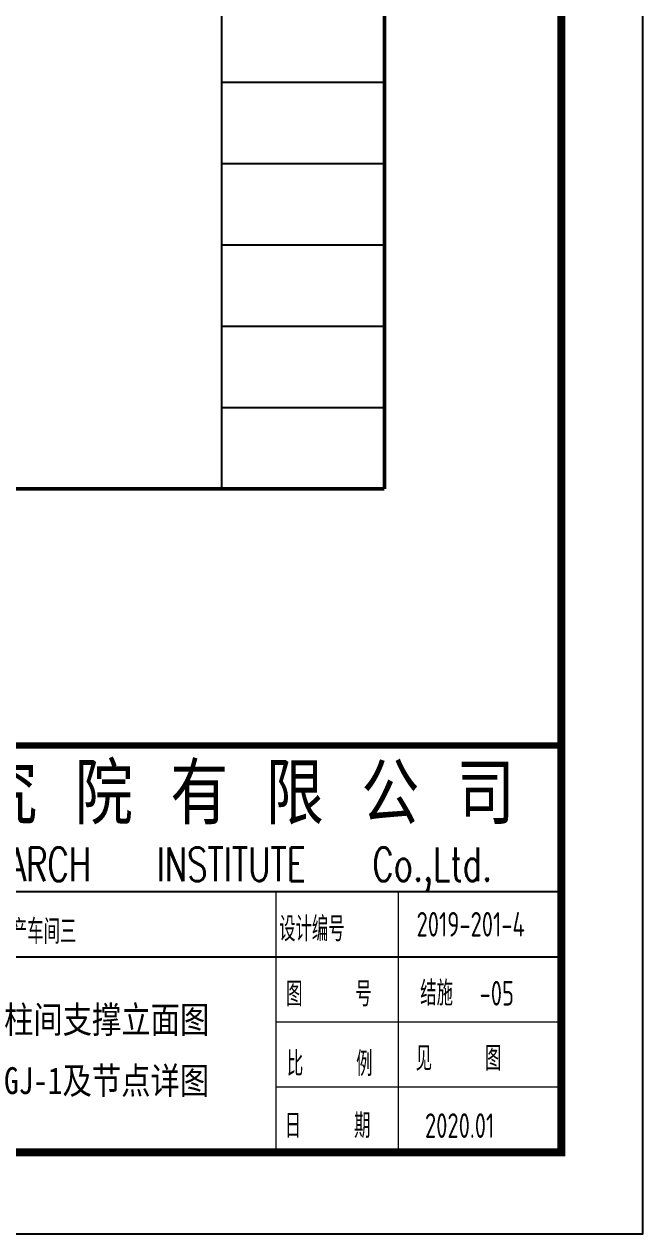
# Model space of a CAD drawing. Header units: millimetres. Extents: x 1442233 to 1526333, y -21810 to 275190.
# Drawn here: x 1518738 to 1526333, y -21810 to -6947 of the extents above; entities that cross this region are included whole.
import ezdxf

# ---------------------------------------------------------------- set-up
doc = ezdxf.new("R2010")
doc.units = ezdxf.units.MM
doc.header["$LTSCALE"] = 1500
for name, color, linetype in [('1', 7, 'Continuous'), ('PUB_TITLE', 4, 'Continuous'), ('层12', 2, 'Continuous')]:
    doc.layers.add(name, color=color, linetype=linetype)
doc.layers.add('PUB_TEXT', color=7, linetype='Continuous', lineweight=15)
doc.styles.add('-黑体', font='simhei.ttf', dxfattribs={"width": 0.8})
doc.styles.add('_TCH_DIM', font='SIMPLEX', dxfattribs={"bigfont": 'GBCBIG'})
doc.styles.get("Standard").update_dxf_attribs({"font": 'TSSDENG', "width": 0.75, "bigfont": 'TSSDCHN'})

# ---------------------------------------------------------------- blocks, each defined once
blk = doc.blocks.new('1234')
for p, q in [((1908334, 780394), (1908334, 785394)), ((1908334, 783594), (1887334, 783594)), ((1908334, 782794), (1887334, 782794))]:
    blk.add_line(p, q)
at = {"const_width": 80}
blk.add_lwpolyline([(1887334, 780394), (1887334, 785394), (1908334, 785394)], dxfattribs=at)
at = {"layer": 'PUB_TEXT'}
for p, q in [((1904834, 780394), (1904834, 783594)), ((1906334, 780394), (1906334, 783594)), ((1908334, 781994), (1904834, 781994)), ((1908334, 781194), (1904834, 781194))]:
    blk.add_line(p, q, dxfattribs=at)
at = {"layer": 'PUB_TITLE'}
blk.add_lwpolyline([(1825234, 779394), (1909334, 779394), (1909334, 838794), (1825234, 838794)], close=True, dxfattribs=at)
at = {"layer": 'PUB_TITLE', "const_width": 100}
blk.add_lwpolyline([(1827734, 780394), (1908334, 780394), (1908334, 837794), (1827734, 837794)], close=True, dxfattribs=at)
at = {"layer": 'PUB_TEXT'}
for s, p in [('究', (1901189, 784423)), ('院', (1902361, 784423)), ('有', (1903533, 784423)), ('公', (1905877, 784423)), ('限', (1904705, 784423)), ('司', (1907049, 784423))]:
    blk.add_text(s, height=750, dxfattribs=at).set_placement(p)
at = {"layer": 'PUB_TEXT', "style": '_TCH_DIM', "width": 0.705882}
for s, p in [('RESEARCH', (1900553, 783728)), ('INSTITUTE', (1903366, 783728)), ('Co.,Ltd.', (1906013, 783728))]:
    blk.add_text(s, height=412.2, dxfattribs=at).set_placement(p)
at = {"layer": 'PUB_TEXT', "width": 0.7}
for s, height, p in [('生产车间三', 302.3, (1901374, 782955)), ('设计编号', 302.3, (1904869, 782988)), ('2019-201-4', 302.3, (1906556, 783046)), ('图', 302, (1904954, 782188)), ('号', 302, (1905805, 782188)), ('结施', 302.3, (1906601, 782198)), ('比', 302, (1904964, 781331)), ('例', 302, (1905815, 781331)), ('见', 302, (1906546, 781398)), ('图', 302, (1907397, 781398)), ('日', 302, (1904938, 780571)), ('期', 302, (1905789, 780571)), ('2020.01', 302.3, (1906659, 780572))]:
    blk.add_text(s, height=height, dxfattribs=at).set_placement(p)

msp = doc.modelspace()

# ---------------------------------------------------------------- linework, layer by layer
at = {"layer": '层12'}
for p, q in [((1521161, 1342), (1521161, -12658)), ((1521161, -7658), (1523161, -7658)), ((1521161, -8658), (1523161, -8658)), ((1521161, -9658), (1523161, -9658)), ((1521161, -10658), (1523161, -10658)), ((1521161, -11658), (1523161, -11658))]:
    msp.add_line(p, q, dxfattribs=at)
at = {"layer": '层12', "const_width": 45}
for points in [[(1523161, 1342), (1523161, -12658)], [(1504161, -12658), (1523161, -12658)]]:
    msp.add_lwpolyline(points, dxfattribs=at)

# ---------------------------------------------------------------- block references
at = {"layer": '1'}
msp.add_blockref('1234', (-383001, -801204), dxfattribs=at)

# ---------------------------------------------------------------- texts
at = {"layer": 'PUB_TEXT', "width": 0.7}
msp.add_text('-05', height=302.3, dxfattribs=at).set_placement((1524329, -19006))
at = {"layer": 'PUB_TEXT', "color": 6, "style": '-黑体', "width": 0.8}
for s, p in [('柱间支撑立面图', (1518490, -19343)), ('GJ-1及节点详图', (1518490, -20093))]:
    msp.add_text(s, height=330, dxfattribs=at).set_placement(p)

doc.saveas('drawing.dxf')
